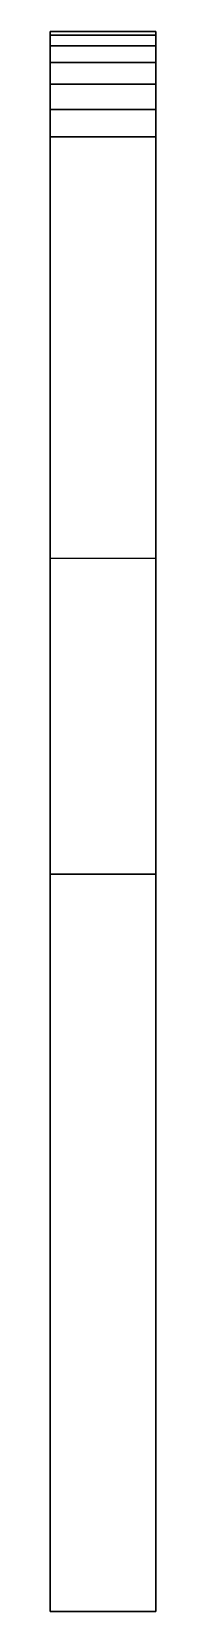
# Model space of a CAD drawing. Header units: inches. Extents: x 0 to 10, y -150 to 0.
import ezdxf

# ---------------------------------------------------------------- set-up
doc = ezdxf.new("R2010")
doc.units = ezdxf.units.IN
doc.header["$MEASUREMENT"] = 0
doc.layers.add('ACESSORIOS', color=30, linetype='Continuous')

msp = doc.modelspace()

# ---------------------------------------------------------------- linework, layer by layer
at = {"extrusion": (-1, 0, 0)}
for p, q in [((0, 0, 10), (0, 0, 40)), ((10, 0, 10), (10, 0, 40)), ((0, -10, 50), (0, -150, 50)), ((0, -10), (0, -50)), ((10, -10, 50), (10, -150, 50)), ((10, -10), (10, -50)), ((0, -80, 20), (0, -50)), ((10, -80, 20), (10, -50)), ((0, -150, 30), (0, -80, 30)), ((0, -80, 30), (0, -80, 20)), ((10, -150, 30), (10, -80, 30)), ((10, -80, 30), (10, -80, 20)), ((0, -150, 50), (0, -150, 30)), ((10, -150, 50), (10, -150, 30))]:
    msp.add_line(p, q, dxfattribs=at)
at = {"extrusion": (1, 0, 0)}
for centre, start, end in [((-10, 10), 270, 0), ((-10, 40), 0, 90), ((-10, 10, 10), 270, 360), ((-10, 40, 10), 0, 90)]:
    msp.add_arc(centre, 10, start, end, dxfattribs=at)
at = {"layer": 'ACESSORIOS'}
for points in [[(0, 0, 40), (0, 0, 10), (10, 0, 10), (10, 0, 40)], [(0, -10), (0, -50), (10, -50), (10, -10)], [(0, -150, 50), (0, -10, 50), (10, -10, 50), (10, -150, 50)], [(0, -50), (0, -10), (0, -10, 50), (0, -50, 50)], [(10, -50), (10, -10), (10, -10, 50), (10, -50, 50)], [(0, -50), (10, -50), (10, -80, 20), (0, -80, 20)], [(0, -50, 50), (0, -80, 50), (0, -80, 20), (0, -50)], [(10, -50, 50), (10, -80, 50), (10, -80, 20), (10, -50)], [(0, -150, 30), (0, -80, 30), (10, -80, 30), (10, -150, 30)], [(0, -80, 30), (0, -80, 20), (10, -80, 20), (10, -80, 30)], [(0, -150, 50), (0, -150, 30), (0, -80, 30), (0, -80, 50)], [(0, -150, 30), (0, -150, 30), (0, -150, 30), (0, -80, 30)], [(0, -80, 50), (0, -80, 30), (10, -80, 30), (10, -80, 50)], [(0, -80, 30), (0, -150, 30), (10, -150, 30), (10, -80, 30)], [(10, -80, 50), (10, -80, 50), (0, -80, 50)], [(10, -80, 50), (10, -150, 50), (0, -150, 50), (0, -80, 50)], [(10, -80, 50), (10, -80, 30), (10, -80, 50)], [(10, -80, 30), (10, -150, 30), (10, -150, 50), (10, -80, 50)], [(0, -150, 50), (10, -150, 50), (10, -150, 30), (0, -150, 30)], [(10, -150, 50), (10, -150, 30), (0, -150, 30), (0, -150, 50)], [(10, -150, 30), (10, -150, 30), (0, -150, 30)]]:
    msp.add_3dface(points, dxfattribs=at)

# ---------------------------------------------------------------- meshes
mesh = msp.add_polymesh((2, 7), dxfattribs=at)
for k, corner in enumerate([(0, -10, 50), (0, -7.41, 49.66), (0, -5, 48.66), (0, -2.93, 47.07), (0, -1.34, 45), (0, -0.34, 42.59), (0, 0, 40), (10, -10, 50), (10, -7.41, 49.66), (10, -5, 48.66), (10, -2.93, 47.07), (10, -1.34, 45), (10, -0.34, 42.59), (10, 0, 40)]):
    mesh.set_mesh_vertex(divmod(k, 7), corner)
mesh = msp.add_polymesh((2, 7), dxfattribs=at)
for k, corner in enumerate([(10, 0, 10), (10, -0.34, 7.41), (10, -1.34, 5), (10, -2.93, 2.93), (10, -5, 1.34), (10, -7.41, 0.34), (10, -10), (0, 0, 10), (0, -0.34, 7.41), (0, -1.34, 5), (0, -2.93, 2.93), (0, -5, 1.34), (0, -7.41, 0.34), (0, -10)]):
    mesh.set_mesh_vertex(divmod(k, 7), corner)
mesh = msp.add_polymesh((2, 7), dxfattribs=at)
for k, corner in enumerate([(0, 0, 40), (0, -0.34, 42.59), (0, -1.34, 45), (0, -2.93, 47.07), (0, -5, 48.66), (0, -7.41, 49.66), (0, -10, 50), (0, 0, 10), (0, -0.34, 7.41), (0, -1.34, 5), (0, -2.93, 2.93), (0, -5, 1.34), (0, -7.41, 0.34), (0, -10)]):
    mesh.set_mesh_vertex(divmod(k, 7), corner)
mesh = msp.add_polymesh((2, 7), dxfattribs=at)
for k, corner in enumerate([(10, -10), (10, -7.41, 0.34), (10, -5, 1.34), (10, -2.93, 2.93), (10, -1.34, 5), (10, -0.34, 7.41), (10, 0, 10), (10, -10, 50), (10, -7.41, 49.66), (10, -5, 48.66), (10, -2.93, 47.07), (10, -1.34, 45), (10, -0.34, 42.59), (10, 0, 40)]):
    mesh.set_mesh_vertex(divmod(k, 7), corner)

doc.saveas('drawing.dxf')
